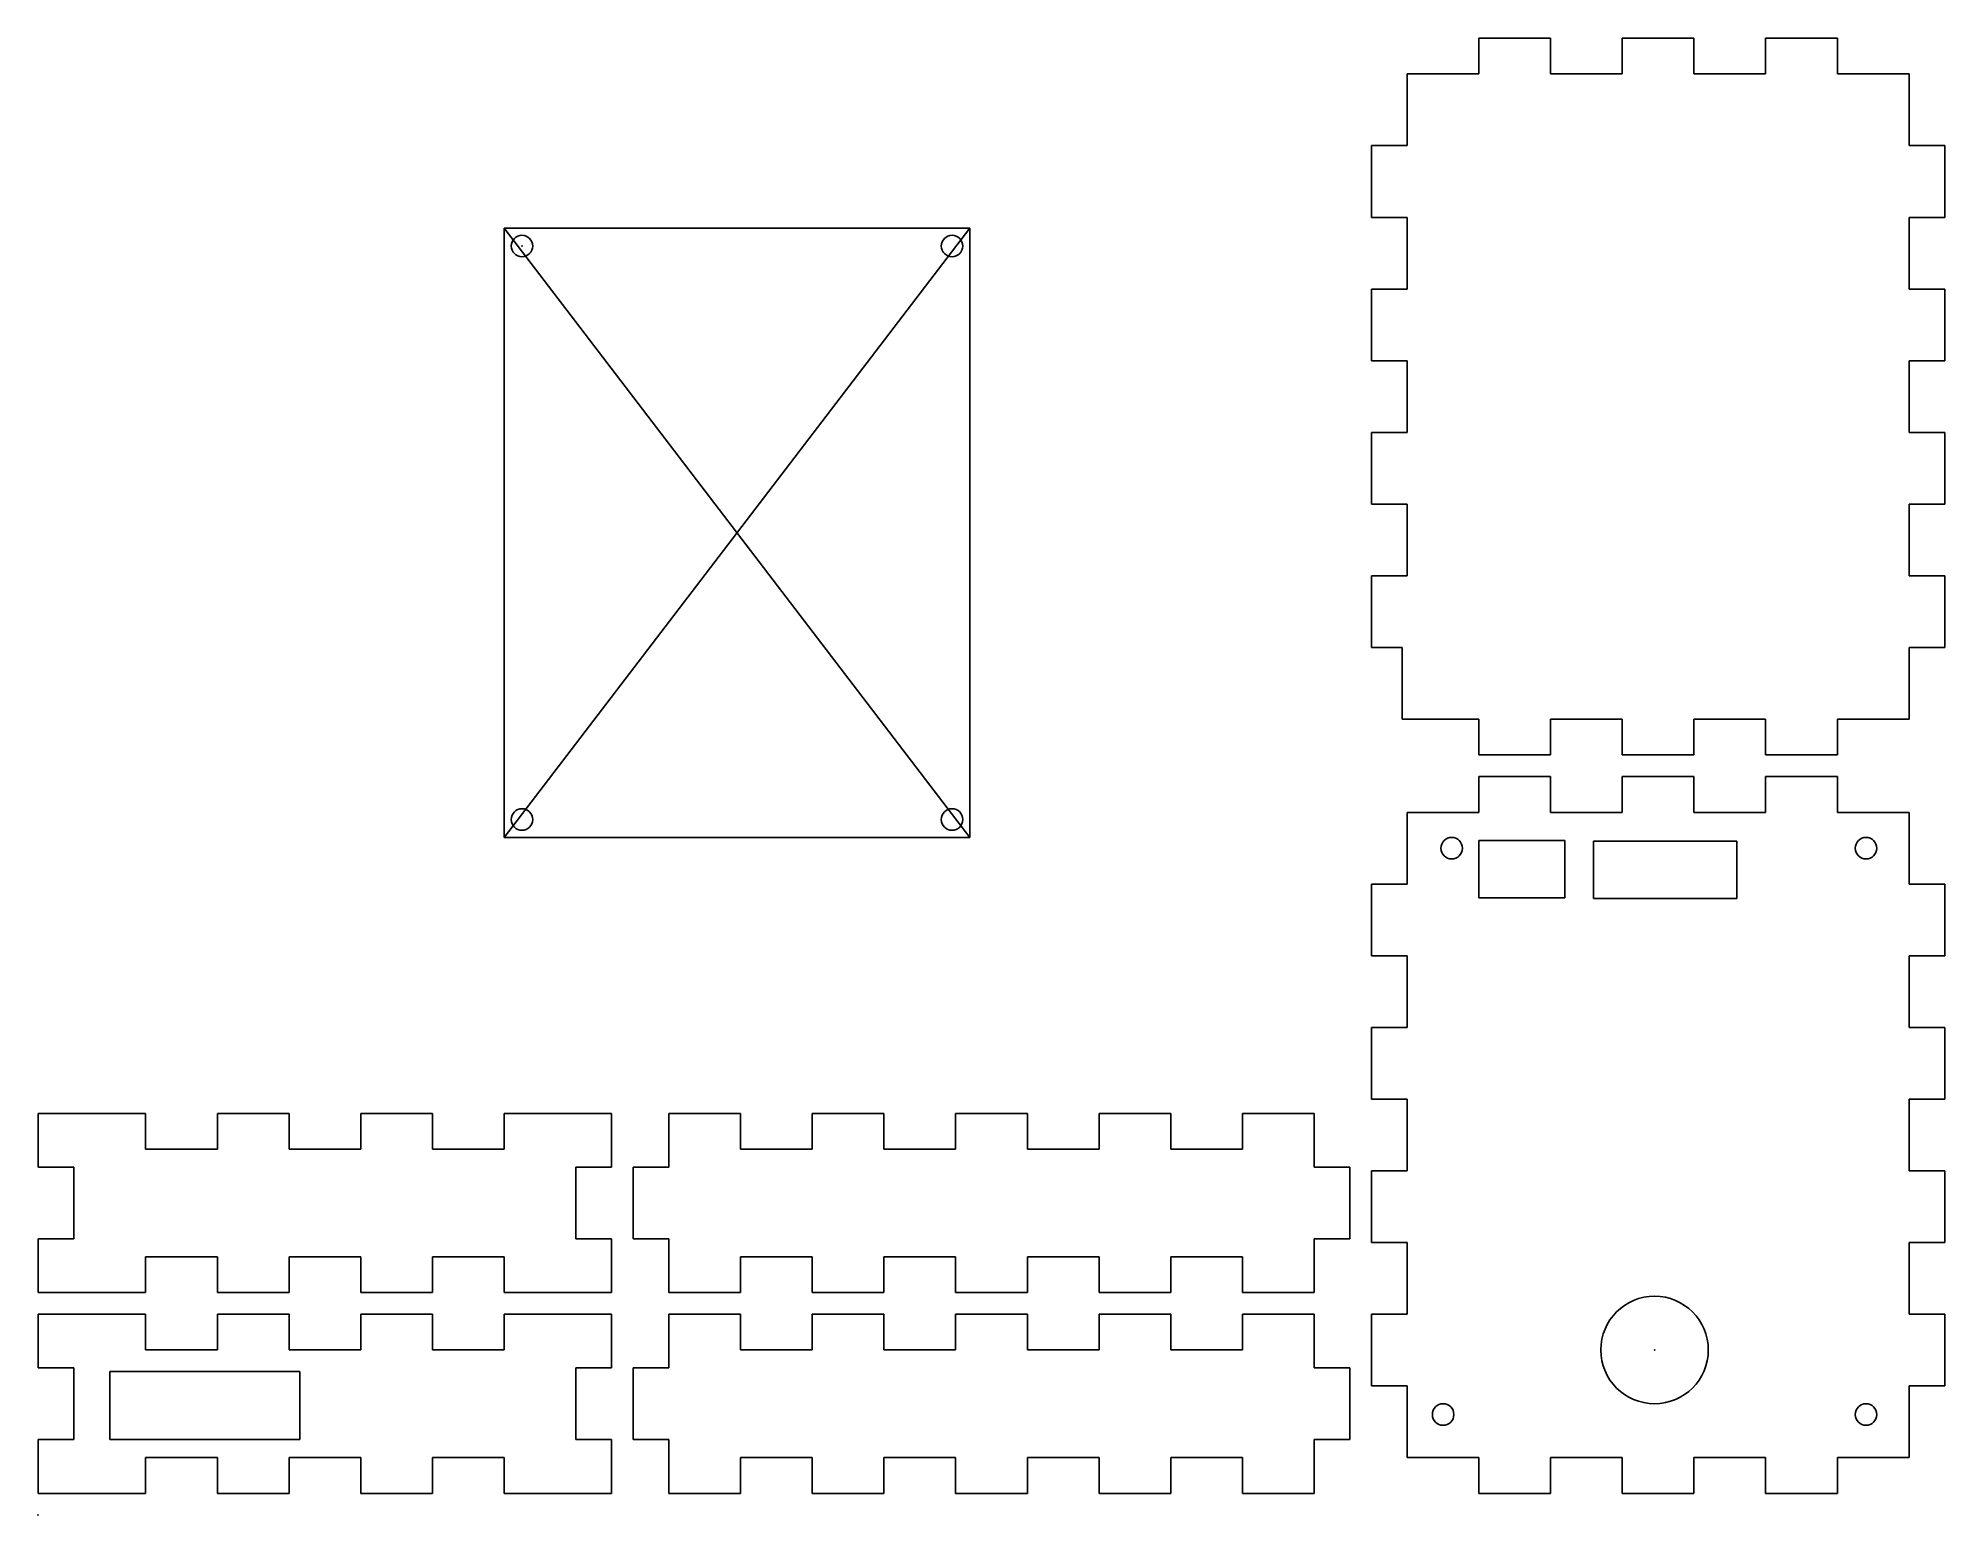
# Model space of a CAD drawing. Header units: centimetres. Extents: x 0 to 26.6, y 0 to 20.6.
import ezdxf

# ---------------------------------------------------------------- set-up
doc = ezdxf.new("R2010")
doc.units = ezdxf.units.CM
doc.header["$MEASUREMENT"] = 0
doc.layers.add('Caixa punkController v5_box', color=7, linetype='Continuous')

msp = doc.modelspace()

# ---------------------------------------------------------------- linework, layer by layer
at = {"layer": 'Caixa punkController v5_box'}
for p, q in [((21.1, 20.6), (20.1, 20.6)), ((20.1, 20.6), (20.1, 20.1)), ((21.1, 20.1), (21.1, 20.6)), ((22.1, 20.6), (22.1, 20.1)), ((23.1, 20.6), (22.1, 20.6)), ((23.1, 20.1), (23.1, 20.6)), ((24.1, 20.6), (24.1, 20.1)), ((25.1, 20.6), (24.1, 20.6)), ((25.1, 20.1), (25.1, 20.6)), ((19.1, 20.1), (19.1, 19.1)), ((19.1, 20.1), (19.1, 20.1)), ((20.1, 20.1), (19.1, 20.1)), ((22.1, 20.1), (21.1, 20.1)), ((24.1, 20.1), (23.1, 20.1)), ((26.1, 20.1), (25.1, 20.1)), ((26.1, 20.1), (26.1, 20.1)), ((26.1, 19.1), (26.1, 20.1)), ((18.6, 19.1), (18.6, 18.1)), ((19.1, 19.1), (18.6, 19.1)), ((26.6, 19.1), (26.1, 19.1)), ((26.6, 18.1), (26.6, 19.1)), ((18.6, 18.1), (19.1, 18.1)), ((19.1, 18.1), (19.1, 17.1)), ((26.1, 17.1), (26.1, 18.1)), ((26.1, 18.1), (26.6, 18.1)), ((6.5, 17.95), (13, 17.95)), ((6.5, 9.45), (6.5, 17.95)), ((6.5, 17.95), (13, 17.95)), ((13, 9.45), (6.5, 17.95)), ((6.5, 9.45), (13, 17.95)), ((13, 17.95), (13, 9.45)), ((18.6, 17.1), (18.6, 16.1)), ((19.1, 17.1), (18.6, 17.1)), ((26.6, 17.1), (26.1, 17.1)), ((26.6, 16.1), (26.6, 17.1)), ((18.6, 16.1), (19.1, 16.1)), ((19.1, 16.1), (19.1, 15.1)), ((26.1, 15.1), (26.1, 16.1)), ((26.1, 16.1), (26.6, 16.1)), ((18.6, 15.1), (18.6, 14.1)), ((19.1, 15.1), (18.6, 15.1)), ((26.6, 15.1), (26.1, 15.1)), ((26.6, 14.1), (26.6, 15.1)), ((18.6, 14.1), (19.1, 14.1)), ((19.1, 14.1), (19.1, 13.1)), ((26.1, 13.1), (26.1, 14.1)), ((26.1, 14.1), (26.6, 14.1)), ((19.1, 13.1), (18.6, 13.1)), ((18.6, 13.1), (18.6, 12.1)), ((26.6, 13.1), (26.1, 13.1)), ((26.6, 12.1), (26.6, 13.1)), ((18.6, 12.1), (19.03, 12.1)), ((19.03, 12.1), (19.03, 11.1)), ((26.1, 11.1), (26.1, 12.1)), ((26.1, 12.1), (26.6, 12.1)), ((19.03, 11.1), (19.03, 11.1)), ((19.03, 11.1), (20.1, 11.1)), ((20.1, 11.1), (20.1, 10.6)), ((21.1, 10.6), (21.1, 11.1)), ((21.1, 11.1), (22.1, 11.1)), ((22.1, 11.1), (22.1, 10.6)), ((23.1, 11.1), (24.1, 11.1)), ((23.1, 10.6), (23.1, 11.1)), ((24.1, 11.1), (24.1, 10.6)), ((25.1, 10.6), (25.1, 11.1)), ((25.1, 11.1), (26.1, 11.1)), ((26.1, 11.1), (26.1, 11.1)), ((20.1, 10.6), (21.1, 10.6)), ((22.1, 10.6), (23.1, 10.6)), ((24.1, 10.6), (25.1, 10.6)), ((21.1, 10.3), (20.1, 10.3)), ((20.1, 10.3), (20.1, 9.8)), ((21.1, 9.8), (21.1, 10.3)), ((23.1, 10.3), (22.1, 10.3)), ((22.1, 10.3), (22.1, 9.8)), ((23.1, 9.8), (23.1, 10.3)), ((25.1, 10.3), (24.1, 10.3)), ((24.1, 10.3), (24.1, 9.8)), ((25.1, 9.8), (25.1, 10.3)), ((19.1, 9.8), (19.1, 9.8)), ((19.1, 9.8), (19.1, 8.8)), ((20.1, 9.8), (19.1, 9.8)), ((22.1, 9.8), (21.1, 9.8)), ((24.1, 9.8), (23.1, 9.8)), ((26.1, 9.8), (25.1, 9.8)), ((26.1, 8.8), (26.1, 9.8)), ((26.1, 9.8), (26.1, 9.8)), ((13, 9.45), (6.5, 9.45)), ((13, 9.45), (6.5, 9.45)), ((20.1, 9.406), (21.3, 9.406)), ((20.1, 8.606), (20.1, 9.406)), ((21.3, 9.406), (21.3, 8.606)), ((21.7, 9.4), (23.7, 9.4)), ((21.7, 8.6), (21.7, 9.4)), ((23.7, 9.4), (23.7, 8.6)), ((19.1, 8.8), (18.6, 8.8)), ((18.6, 8.8), (18.6, 7.8)), ((26.6, 8.8), (26.1, 8.8)), ((26.6, 7.8), (26.6, 8.8)), ((21.3, 8.606), (20.1, 8.606)), ((23.7, 8.6), (21.7, 8.6)), ((18.6, 7.8), (19.1, 7.8)), ((19.1, 7.8), (19.1, 6.8)), ((26.1, 7.8), (26.6, 7.8)), ((26.1, 6.8), (26.1, 7.8)), ((18.6, 6.8), (18.6, 5.8)), ((19.1, 6.8), (18.6, 6.8)), ((26.6, 6.8), (26.1, 6.8)), ((26.6, 5.8), (26.6, 6.8)), ((0, 5.6), (0, 4.85)), ((0.5, 5.6), (0, 5.6)), ((1.5, 5.6), (0.5, 5.6)), ((1.5, 5.1), (1.5, 5.6)), ((3.5, 5.6), (2.5, 5.6)), ((2.5, 5.6), (2.5, 5.1)), ((3.5, 5.1), (3.5, 5.6)), ((4.5, 5.6), (4.5, 5.1)), ((5.5, 5.6), (4.5, 5.6)), ((5.5, 5.1), (5.5, 5.6)), ((6.5, 5.6), (6.5, 5.1)), ((8, 5.6), (6.5, 5.6)), ((8, 4.85), (8, 5.6)), ((8.8, 5.6), (8.8, 4.85)), ((8.8, 5.6), (8.8, 5.6)), ((9.8, 5.6), (8.8, 5.6)), ((9.8, 5.1), (9.8, 5.6)), ((10.8, 5.6), (10.8, 5.1)), ((11.8, 5.6), (10.8, 5.6)), ((11.8, 5.1), (11.8, 5.6)), ((12.8, 5.6), (12.8, 5.1)), ((13.8, 5.6), (12.8, 5.6)), ((13.8, 5.1), (13.8, 5.6)), ((14.8, 5.6), (14.8, 5.1)), ((15.8, 5.6), (14.8, 5.6)), ((15.8, 5.1), (15.8, 5.6)), ((16.8, 5.6), (16.8, 5.1)), ((17.8, 5.6), (16.8, 5.6)), ((17.8, 4.85), (17.8, 5.6)), ((18.6, 5.8), (19.1, 5.8)), ((19.1, 5.8), (19.1, 4.8)), ((26.1, 4.8), (26.1, 5.8)), ((26.1, 5.8), (26.6, 5.8)), ((2.5, 5.1), (1.5, 5.1)), ((4.5, 5.1), (3.5, 5.1)), ((6.5, 5.1), (5.5, 5.1)), ((10.8, 5.1), (9.8, 5.1)), ((12.8, 5.1), (11.8, 5.1)), ((14.8, 5.1), (13.8, 5.1)), ((16.8, 5.1), (15.8, 5.1)), ((0, 4.85), (0.5, 4.85)), ((0.5, 4.85), (0.5, 3.85)), ((7.5, 4.85), (8, 4.85)), ((7.5, 3.85), (7.5, 4.85)), ((8.3, 4.85), (8.3, 3.85)), ((8.8, 4.85), (8.3, 4.85)), ((18.3, 4.85), (17.8, 4.85)), ((18.3, 3.85), (18.3, 4.85)), ((18.6, 4.8), (18.6, 3.8)), ((19.1, 4.8), (18.6, 4.8)), ((26.6, 4.8), (26.1, 4.8)), ((26.6, 3.8), (26.6, 4.8)), ((0, 3.85), (0, 3.1)), ((0.5, 3.85), (0, 3.85)), ((8, 3.85), (7.5, 3.85)), ((8, 3.1), (8, 3.85)), ((8.3, 3.85), (8.8, 3.85)), ((8.8, 3.85), (8.8, 3.1)), ((17.8, 3.1), (17.8, 3.85)), ((17.8, 3.85), (18.3, 3.85)), ((18.6, 3.8), (19.1, 3.8)), ((19.1, 3.8), (19.1, 2.8)), ((26.1, 2.8), (26.1, 3.8)), ((26.1, 3.8), (26.6, 3.8)), ((1.5, 3.6), (2.5, 3.6)), ((1.5, 3.1), (1.5, 3.6)), ((2.5, 3.6), (2.5, 3.1)), ((3.5, 3.1), (3.5, 3.6)), ((3.5, 3.6), (4.5, 3.6)), ((4.5, 3.6), (4.5, 3.1)), ((5.5, 3.1), (5.5, 3.6)), ((5.5, 3.6), (6.5, 3.6)), ((6.5, 3.6), (6.5, 3.1)), ((9.8, 3.6), (10.8, 3.6)), ((9.8, 3.1), (9.8, 3.6)), ((10.8, 3.6), (10.8, 3.1)), ((11.8, 3.1), (11.8, 3.6)), ((11.8, 3.6), (12.8, 3.6)), ((12.8, 3.6), (12.8, 3.1)), ((13.8, 3.1), (13.8, 3.6)), ((13.8, 3.6), (14.8, 3.6)), ((14.8, 3.6), (14.8, 3.1)), ((15.8, 3.1), (15.8, 3.6)), ((15.8, 3.6), (16.8, 3.6)), ((16.8, 3.6), (16.8, 3.1)), ((0, 3.1), (1.5, 3.1)), ((2.5, 3.1), (3.5, 3.1)), ((4.5, 3.1), (5.5, 3.1)), ((6.5, 3.1), (7.5, 3.1)), ((7.5, 3.1), (8, 3.1)), ((8.8, 3.1), (9.8, 3.1)), ((10.8, 3.1), (11.8, 3.1)), ((12.8, 3.1), (13.8, 3.1)), ((14.8, 3.1), (15.8, 3.1)), ((16.8, 3.1), (17.8, 3.1)), ((17.8, 3.1), (17.8, 3.1)), ((0.5, 2.8), (0, 2.8)), ((0, 2.8), (0, 2.05)), ((1.5, 2.8), (0.5, 2.8)), ((1.5, 2.3), (1.5, 2.8)), ((2.5, 2.8), (2.5, 2.3)), ((3.5, 2.8), (2.5, 2.8)), ((3.5, 2.3), (3.5, 2.8)), ((4.5, 2.8), (4.5, 2.3)), ((5.5, 2.8), (4.5, 2.8)), ((5.5, 2.3), (5.5, 2.8)), ((6.5, 2.8), (6.5, 2.3)), ((8, 2.8), (6.5, 2.8)), ((8, 2.05), (8, 2.8)), ((8.8, 2.8), (8.8, 2.05)), ((8.8, 2.8), (8.8, 2.8)), ((9.8, 2.8), (8.8, 2.8)), ((9.8, 2.3), (9.8, 2.8)), ((10.8, 2.8), (10.8, 2.3)), ((11.8, 2.8), (10.8, 2.8)), ((11.8, 2.3), (11.8, 2.8)), ((12.8, 2.8), (12.8, 2.3)), ((13.8, 2.8), (12.8, 2.8)), ((13.8, 2.3), (13.8, 2.8)), ((15.8, 2.8), (14.8, 2.8)), ((14.8, 2.8), (14.8, 2.3)), ((15.8, 2.3), (15.8, 2.8)), ((16.8, 2.8), (16.8, 2.3)), ((17.8, 2.8), (16.8, 2.8)), ((17.8, 2.05), (17.8, 2.8)), ((18.6, 2.8), (18.6, 1.8)), ((19.1, 2.8), (18.6, 2.8)), ((26.6, 2.8), (26.1, 2.8)), ((26.6, 1.8), (26.6, 2.8)), ((2.5, 2.3), (1.5, 2.3)), ((4.5, 2.3), (3.5, 2.3)), ((6.5, 2.3), (5.5, 2.3)), ((10.8, 2.3), (9.8, 2.3)), ((12.8, 2.3), (11.8, 2.3)), ((14.8, 2.3), (13.8, 2.3)), ((16.8, 2.3), (15.8, 2.3)), ((0, 2.05), (0.5, 2.05)), ((0.5, 2.05), (0.5, 1.05)), ((1, 2), (3.65, 2)), ((1, 1.05), (1, 2)), ((3.65, 2), (3.65, 1.05)), ((7.5, 1.05), (7.5, 2.05)), ((7.5, 2.05), (8, 2.05)), ((8.8, 2.05), (8.3, 2.05)), ((8.3, 2.05), (8.3, 1.05)), ((18.3, 2.05), (17.8, 2.05)), ((18.3, 1.05), (18.3, 2.05)), ((18.6, 1.8), (19.1, 1.8)), ((19.1, 1.8), (19.1, 0.8)), ((26.1, 1.8), (26.6, 1.8)), ((26.1, 0.8), (26.1, 1.8)), ((0.5, 1.05), (0, 1.05)), ((0, 1.05), (0, 0.3)), ((3.65, 1.05), (1, 1.05)), ((1.5, 0.8), (2.5, 0.8)), ((1.5, 0.3), (1.5, 0.8)), ((2.5, 0.8), (2.5, 0.3)), ((3.5, 0.8), (4.5, 0.8)), ((3.5, 0.3), (3.5, 0.8)), ((4.5, 0.8), (4.5, 0.3)), ((5.5, 0.8), (6.5, 0.8)), ((5.5, 0.3), (5.5, 0.8)), ((6.5, 0.8), (6.5, 0.3)), ((8, 1.05), (7.5, 1.05)), ((8, 0.3), (8, 1.05)), ((8.3, 1.05), (8.8, 1.05)), ((8.8, 1.05), (8.8, 0.3)), ((9.8, 0.3), (9.8, 0.8)), ((9.8, 0.8), (10.8, 0.8)), ((10.8, 0.8), (10.8, 0.3)), ((11.8, 0.8), (12.8, 0.8)), ((11.8, 0.3), (11.8, 0.8)), ((12.8, 0.8), (12.8, 0.3)), ((13.8, 0.3), (13.8, 0.8)), ((13.8, 0.8), (14.8, 0.8)), ((14.8, 0.8), (14.8, 0.3)), ((15.8, 0.3), (15.8, 0.8)), ((15.8, 0.8), (16.8, 0.8)), ((16.8, 0.8), (16.8, 0.3)), ((17.8, 0.3), (17.8, 1.05)), ((17.8, 1.05), (18.3, 1.05)), ((19.1, 0.8), (19.1, 0.8)), ((19.1, 0.8), (20.1, 0.8)), ((20.1, 0.8), (20.1, 0.3)), ((21.1, 0.3), (21.1, 0.8)), ((21.1, 0.8), (22.1, 0.8)), ((22.1, 0.8), (22.1, 0.3)), ((23.1, 0.8), (24.1, 0.8)), ((23.1, 0.3), (23.1, 0.8)), ((24.1, 0.8), (24.1, 0.3)), ((25.1, 0.3), (25.1, 0.8)), ((25.1, 0.8), (26.1, 0.8)), ((26.1, 0.8), (26.1, 0.8)), ((0, 0.3), (1.5, 0.3)), ((2.5, 0.3), (3.5, 0.3)), ((4.5, 0.3), (5.5, 0.3)), ((6.5, 0.3), (7.5, 0.3)), ((7.5, 0.3), (8, 0.3)), ((8.8, 0.3), (9.8, 0.3)), ((10.8, 0.3), (11.8, 0.3)), ((12.8, 0.3), (13.8, 0.3)), ((14.8, 0.3), (15.8, 0.3)), ((16.8, 0.3), (17.8, 0.3)), ((17.8, 0.3), (17.8, 0.3)), ((20.1, 0.3), (21.1, 0.3)), ((22.1, 0.3), (23.1, 0.3)), ((24.1, 0.3), (25.1, 0.3))]:
    msp.add_line(p, q, dxfattribs=at)
for centre, radius in [((6.75, 17.7), 0.15), ((12.75, 17.7), 0.15), ((6.75, 9.7), 0.15), ((12.75, 9.7), 0.15), ((19.72, 9.3), 0.15), ((25.5, 9.3), 0.15), ((22.55, 2.3), 0.75), ((19.6, 1.4), 0.15), ((25.5, 1.4), 0.15)]:
    msp.add_circle(centre, radius, dxfattribs=at)
for p in [(6.75, 17.7), (9.75, 13.7), (9.75, 13.7), (22.55, 2.3), (0, 0)]:
    msp.add_point(p, dxfattribs=at)

doc.saveas('drawing.dxf')
